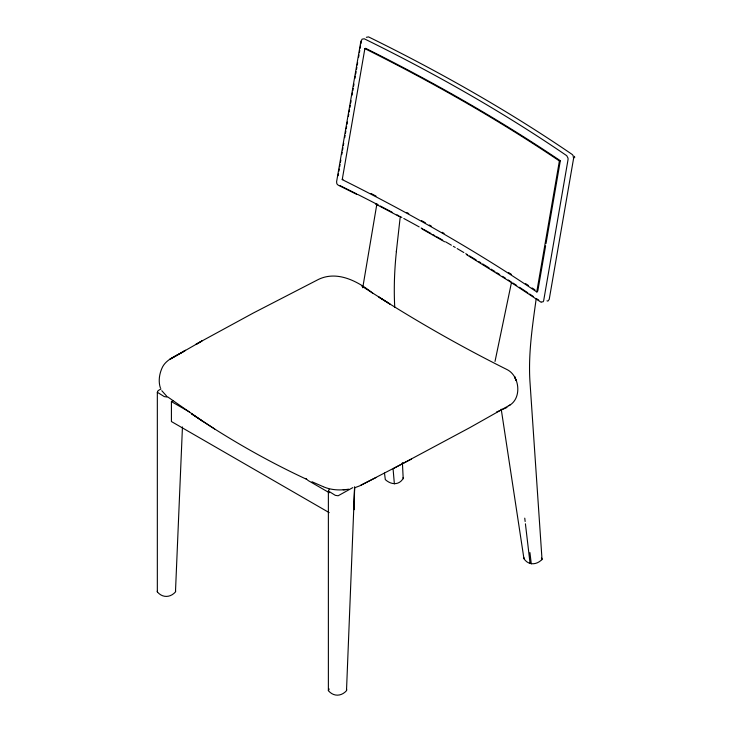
<?xml version="1.0" encoding="UTF-8"?>
<svg xmlns="http://www.w3.org/2000/svg" width="732" height="732" viewBox="0 0 732 732"><rect width="100%" height="100%" fill="white"/><g stroke="black" fill="none" stroke-linecap="round" stroke-linejoin="round"><path stroke-width="1.1" d="M354.526 487.686L354.151 509.28L354.627 487.054M329.18 489.36L328.375 491.016L328.375 690.642C333.472 696.782 341.286 696.535 346.501 690.697L354.627 487.073M182.451 426.93L175.47 591.95C170.245 597.788 162.431 598.026 157.334 591.895L157.334 392.27L158.139 390.613L160.994 388.967M157.334 591.895L157.353 591.008M328.375 690.642L329.18 688.986M354.142 509.701L354.169 508.85M396.442 251.122C394.457 269.779 393.743 288.564 394.749 307.303M362.743 287.749L376.907 203.789M396.341 251.652L400.267 216.562M536.19 298.729C532.347 326.692 528.028 354.846 530.059 383.156L542.019 559.339M360.931 40.919L336.583 181.82L336.885 183.851L338.138 185.123L356.951 194.483M338.129 175.689L338.513 173.457M338.907 171.215L339.291 168.982M339.675 166.75L340.06 164.508M340.453 162.275L340.838 160.034M341.798 154.443L342.192 152.21M342.576 149.969L342.96 147.736M343.345 145.494L343.738 143.262M344.699 137.671L345.092 135.438M345.477 133.197L345.861 130.964M346.245 128.722L346.639 126.49M347.023 124.248L347.407 122.015M348.377 116.425L348.761 114.183M349.146 111.95L349.53 109.718M349.923 107.476L350.308 105.243M350.692 103.002L351.076 100.769M352.046 95.178L352.431 92.937M352.815 90.704L353.208 88.462M353.593 86.23L353.977 83.997M354.947 78.406L355.331 76.165M355.715 73.932L356.109 71.69M356.493 69.458L356.877 67.216M357.262 64.983L357.655 62.751M358.616 57.151L359 54.918M359.394 52.686L359.778 50.444M360.162 48.211L360.547 45.97M360.94 43.737L361.324 41.495M537.681 291.702L536.757 291.922A1383.983 607.148 9.8 0 0 342.228 179.615L364.865 48.641L365.625 48.321A1385.209 607.688 9.8 0 1 560.319 160.729L546.008 243.564M536.757 291.922L559.394 160.949L560.319 160.729M537.883 290.577L545.615 245.806M541.387 558.113A2.919 1.674 0 0 1 540.948 560.465C535.504 565.241 528.028 564.994 523.947 558.681L524.112 557.811M495.015 361.434L511.577 281.957M361.517 40.379L362.056 39.171L364.252 38.778A1320.235 579.186 9.8 0 1 566.733 155.687L568.032 158.139L568.032 159.658L543.684 300.559L543.208 301.749L541.442 302.005M510.048 404.942L469.807 427.644L393.816 468.343M508.722 405.775C522.255 398.858 519.848 375.754 506.928 369.523C463.036 347.627 420.314 323.416 378.92 297.101L389.927 303.99L361.919 286.249M366.357 37.295L368.553 36.902A1330.3 583.596 9.8 0 1 572.278 154.516L573.092 155.513L573.577 158.487L549.22 299.388L547.929 301.108L546.987 300.834M329.19 512.629L171.416 421.541L171.416 401.584L173.301 400.495M352.815 487.613L338.147 495.765L335.302 495.344L328.375 491.016M411.384 459.12L360.876 485.215M375.855 477.648L359.604 485.902L354.489 487.823M496.552 412.025L506.992 407.459M342.228 179.615L342.988 179.294M348.697 489.177C340.536 490.486 331.898 490.23 324.157 487.082M343.207 489.818L345.907 489.571M384.483 473.073L385.307 479.597C390.44 484.319 397.961 485.746 402.582 479.378A2.919 1.684 0.3 0 0 403.039 477.712M167.106 397.009L164.261 396.598L157.334 392.27M312.006 481.775L323.617 486.853M540.985 302.179L509.115 281.115L466.668 254.745M306.443 479.231C266.475 460.62 228.1 438.642 191.638 413.873L214.659 428.979M375.479 203.963L399.032 216.388M422.09 229.006L444.635 241.789M171.416 401.584L189.579 412.079M329.281 492.728L308.245 480.585L305.775 478.444M372.661 293.148C358.04 281.326 337.251 270.328 318.484 279.414L253.281 313.04L202.114 340.892L169.742 359.421L185.535 350.262C177.537 355.807 165.633 358.671 161.745 368.718C159.192 374.738 158.295 381.756 160.418 388.033M203.249 421.65L167.628 396.854M166.539 395.994L161.809 390.723M346.538 689.388L346.748 690.038M175.497 590.642L175.707 591.291M501.219 409.17L523.947 558.681M529.922 552.559L531.286 563.878M524.762 518.155L525.146 521.504M525.42 523.81L530.059 563.366M574.519 156.337L574.666 157.764M393.102 469.075L394.365 483.87M402.408 462.597L403.195 478.582M339.968 185.599A1320.235 579.186 9.8 0 1 356.813 193.98M357.792 194.474A1320.235 579.186 9.8 0 1 378.325 204.987M380.311 206.021A1320.235 579.186 9.8 0 1 392.114 212.234M397 214.842A1320.235 579.186 9.8 0 1 398.949 215.885M399.919 216.407A1320.235 579.186 9.8 0 1 401.868 217.45M403.808 218.493A1320.235 579.186 9.8 0 1 419.189 226.911M421.101 227.972A1320.235 579.186 9.8 0 1 423.005 229.025M423.993 229.583A1320.235 579.186 9.8 0 1 430.919 233.462M432.887 234.569A1320.235 579.186 9.8 0 1 434.845 235.686M436.803 236.802A1320.235 579.186 9.8 0 1 442.668 240.151M445.578 241.825A1320.235 579.186 9.8 0 1 451.379 245.193M453.309 246.318A1320.235 579.186 9.8 0 1 455.231 247.443M457.152 248.569A1320.235 579.186 9.8 0 1 463.832 252.531M465.735 253.665A1320.235 579.186 9.8 0 1 467.629 254.791M469.523 255.935A1320.235 579.186 9.8 0 1 476.12 259.915M478.929 261.626A1320.235 579.186 9.8 0 1 480.796 262.77M482.663 263.913A1320.235 579.186 9.8 0 1 489.15 267.921M491.081 269.12A1320.235 579.186 9.8 0 1 494.923 271.526M496.845 272.734A1320.235 579.186 9.8 0 1 499.709 274.546M502.564 276.357A1320.235 579.186 9.8 0 1 505.409 278.169M508.246 279.99A1320.235 579.186 9.8 0 1 510.131 281.198M512.949 283.028A1320.235 579.186 9.8 0 1 516.682 285.462M519.482 287.283A1320.235 579.186 9.8 0 1 527.79 292.791M529.629 294.017A1320.235 579.186 9.8 0 1 533.28 296.469M536.922 298.93A1320.235 579.186 9.8 0 1 538.734 300.157M364.865 48.641A1383.983 607.148 9.8 0 1 559.394 160.949M371.078 193.541A1385.209 607.688 9.8 0 1 376.028 196.112M406.8 212.509A1385.209 607.688 9.8 0 1 408.767 213.588M421.495 220.607A1385.209 607.688 9.8 0 1 425.374 222.775M429.345 225.008A1385.209 607.688 9.8 0 1 431.322 226.124M442.137 232.282A1385.209 607.688 9.8 0 1 444.095 233.407M508.557 272.56A1385.209 607.688 9.8 0 1 511.43 274.399M525.603 283.641A1385.209 607.688 9.8 0 1 528.413 285.498M532.137 287.978A1385.209 607.688 9.8 0 1 534.918 289.835M201.739 341.112L195.828 344.47L201.739 341.112M515.227 378.06L514.669 376.66L516.014 380.411L515.227 378.06"/></g></svg>
